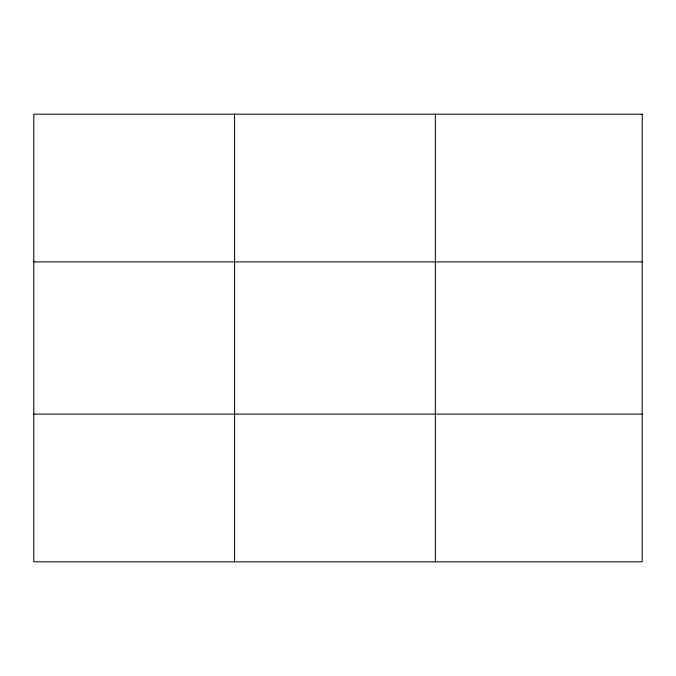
<?xml version="1.0" encoding="UTF-8"?>
<svg xmlns="http://www.w3.org/2000/svg" width="676" height="676" viewBox="0 0 676 676"><rect width="100%" height="100%" fill="white"/><g stroke="black" fill="none" stroke-linecap="round" stroke-linejoin="round"><path stroke-width="1.01" d="M234.572 114.185L234.572 561.815M435.344 114.185L435.344 561.815M33.8 261.899L642.2 261.899M33.8 414.101L642.2 414.101M642.2 114.185L642.2 561.815L33.8 561.815L33.8 114.185L642.2 114.185"/></g></svg>
